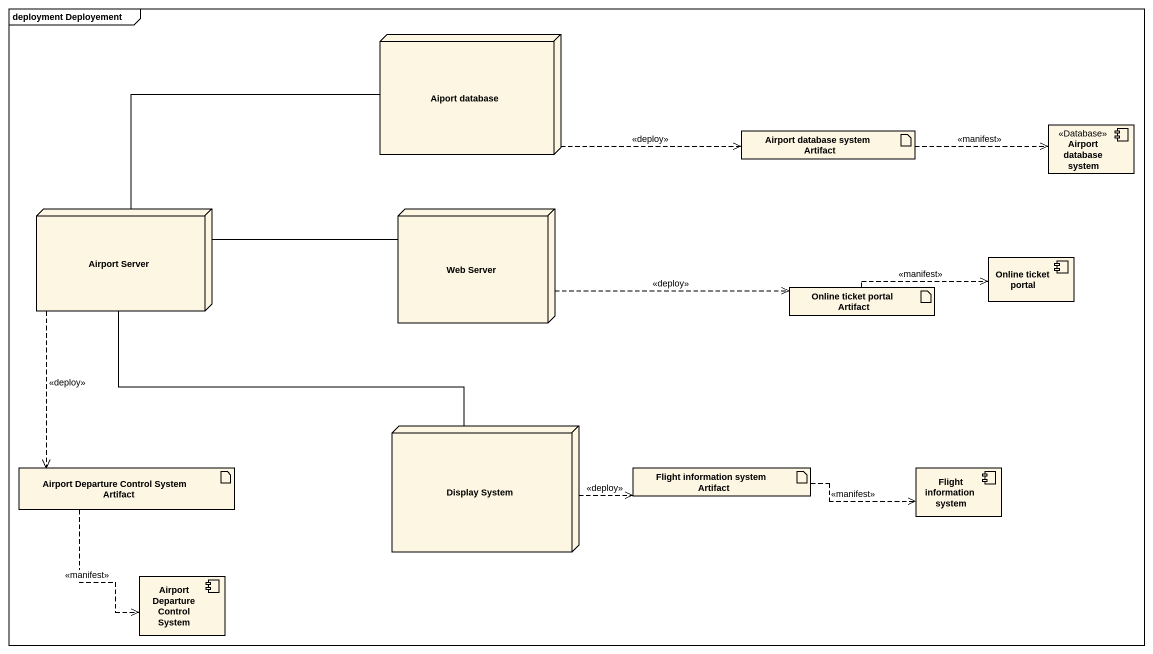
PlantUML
@startuml
mainframe deployment Deployement
node "Aiport database" as Aiport_database
component "Airport database system" as Airport_database_system <<Database>>
artifact "Airport database system Artifact" as Airport_database_system_2
node "Airport Server" as Airport_Server
node "Web Server" as Web_Server
component "Online ticket portal" as Online_ticket_portal
artifact "Online ticket portal Artifact" as Online_ticket_portal_2
node "Display System" as Display_System
artifact "Airport Departure Control System Artifact" as Airport_Departure_Control
artifact "Flight information system Artifact" as Flight_information_system
component "Flight information system" as Flight_information_system_2
component "Airport Departure Control System" as Airport_Departure_Control_2
Aiport_database .right.> Airport_database_system_2 : <<deploy>>
Aiport_database -left- Airport_Server
Airport_database_system_2 .right.> Airport_database_system : <<manifest>>
Airport_Server -right- Web_Server
Airport_Server ..> Airport_Departure_Control : <<deploy>>
Web_Server .right.> Online_ticket_portal_2 : <<deploy>>
Online_ticket_portal_2 .right.> Online_ticket_portal : <<manifest>>
Display_System -up- Airport_Server
Display_System .right.> Flight_information_system : <<deploy>>
Airport_Departure_Control ..> Airport_Departure_Control_2 : <<manifest>>
Flight_information_system .right.> Flight_information_system_2 : <<manifest>>
@enduml
